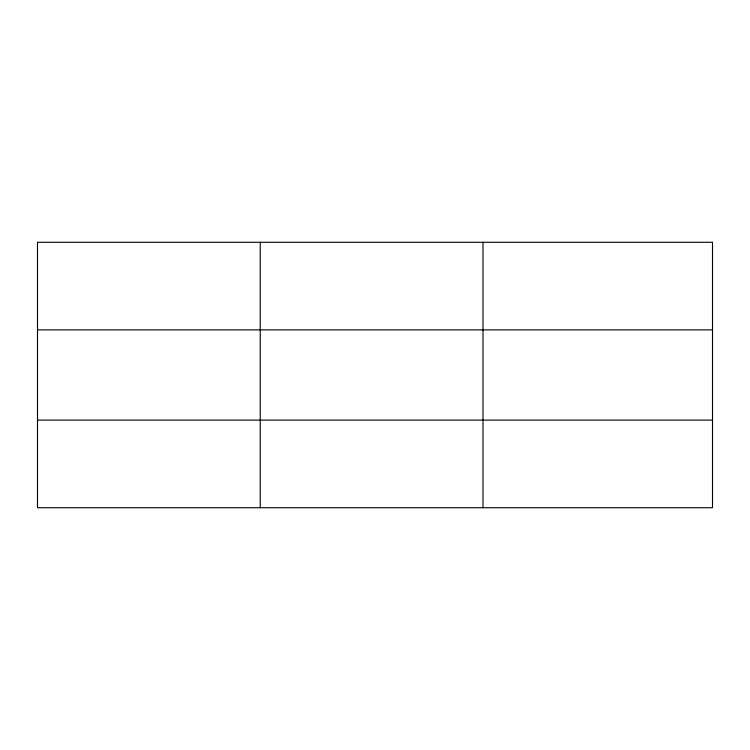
<?xml version="1.0" encoding="UTF-8"?>
<svg xmlns="http://www.w3.org/2000/svg" width="750" height="750" viewBox="0 0 750 750"><rect width="100%" height="100%" fill="white"/><g stroke="black" fill="none" stroke-linecap="round" stroke-linejoin="round"><path stroke-width="1.12" d="M260.25 507.722L260.25 242.278M483 507.722L483 242.278M712.5 329.878L712.5 242.278L37.5 242.278L37.5 507.722L712.5 507.722L712.5 329.878L37.5 329.878M37.5 420.122L712.5 420.122"/></g></svg>
